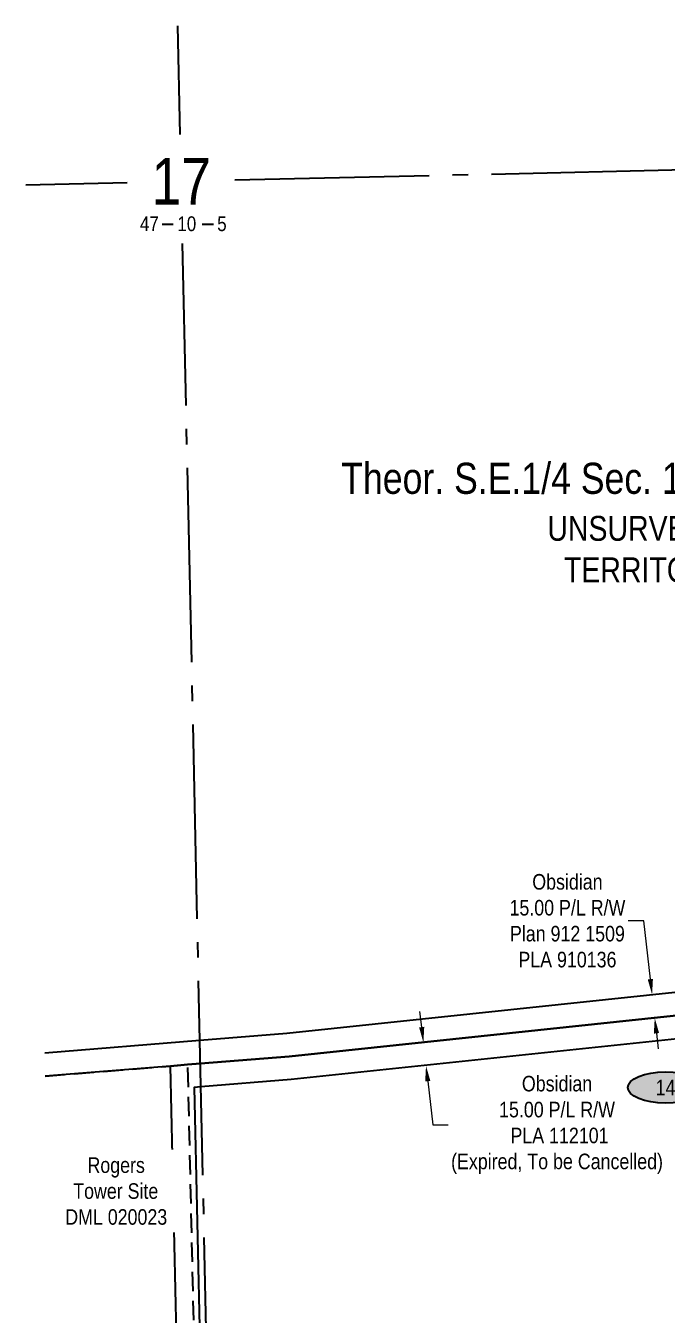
# Model space of a CAD drawing. Extents: x 604743 to 608691, y 5877740 to 5881429.
# Drawn here: x 605276 to 605688, y 5878739 to 5879568 of the extents above; entities that cross this region are included whole.
import ezdxf
from ezdxf.enums import TextEntityAlignment as Align

# ---------------------------------------------------------------- set-up
doc = ezdxf.new("R2010")
doc.units = 0
doc.header["$LTSCALE"] = 5
doc.header["$PDMODE"] = 34
doc.header["$PDSIZE"] = 0.03
doc.linetypes.add('foc-ACCESSROAD', pattern=[3.75, 2.5, -1.25])
doc.linetypes.add('foc-QUARTERLINE', pattern=[33, 25, -3, 2, -3])
doc.layers.get('Defpoints').update_dxf_attribs({"color": 9})
for name, color, linetype in [('10', 1, 'Continuous'), ('9', 3, 'Continuous'), ('C-RW', 13, 'Continuous'), ('C-SYMBOL', 7, 'Continuous'), ('F-WS', 190, 'foc-ACCESSROAD'), ('L-QSEC', 8, 'foc-QUARTERLINE'), ('L-SECLBL', 7, 'Continuous'), ('L-UNS-T', 3, 'Continuous'), ('P-ELEVATION', 7, 'Continuous'), ('P-STATION', 7, 'Continuous')]:
    doc.layers.add(name, color=color, linetype=linetype)
doc.layers.add('C-RW-T', color=13, linetype='Continuous', lineweight=9)
doc.layers.add('F-WS-T', color=190, linetype='Continuous', lineweight=9)
doc.styles.add('175L', font='ARIALN.TTF', dxfattribs={"height": 20})
doc.styles.add('80', font='ARIALN.TTF', dxfattribs={"height": 10})
doc.styles.add('80CG', font='ARIALN.TTF', dxfattribs={"height": 10})
doc.styles.add('80L', font='ARIALN.TTF', dxfattribs={"height": 10})
doc.styles.add('SIMPLEX', font='ARIALN.TTF')
doc.dimstyles.new('Compass 5 000', dxfattribs={"dimscale": 5, "dimtxt": 9, "dimasz": 2, "dimexe": 0.2, "dimexo": 0.0625, "dimgap": 0.5, "dimtad": 0, "dimtih": 1, "dimtoh": 1, "dimzin": 0, "dimdsep": 46, "dimtxsty": '80CG', "dimcen": 0.1, "dimse1": 1, "dimse2": 1, "dimclrd": 256, "dimclrt": 256, "dimaunit": 1, "dimadec": 4, "dimazin": 0, "dimtfac": 0.06, "dimtofl": 0, "dimtmove": 0, "dimatfit": 1, "dimfxl": 0.2, "dimtolj": 1, "dimtzin": 0, "dimlwd": -1, "dimarcsym": 0})

# ---------------------------------------------------------------- blocks, each defined once
blk = doc.blocks.new('L-SECLBL')
at = {"layer": '9', "color": 7}
for p, q in [((-5.08, -27.83), (-12.29, -27.83)), ((20.7, -27.83), (13.5, -27.83))]:
    blk.add_line(p, q, dxfattribs=at)
at = {"layer": '10', "color": 2, "style": 'SIMPLEX'}
blk.add_attdef('SEC', text='', height=30, dxfattribs=at).set_placement((0, 0), align=Align.MIDDLE)
at = {"layer": '10', "color": 5, "style": '80L'}
blk.add_attdef('TWP', text='', height=9.5, dxfattribs=at).set_placement((-14.43, -27.37), align=Align.MIDDLE_RIGHT)
blk.add_attdef('RGE', text='', height=9.5, dxfattribs=at).set_placement((3.62, -27.37), align=Align.MIDDLE_CENTER)
blk.add_attdef('MER', text='', height=9.5, dxfattribs=at).set_placement((23.17, -27.37), align=Align.MIDDLE_LEFT)
blk = doc.blocks.new('*D620')
at = {"layer": 'C-RW-T', "transparency": 16777216}
for p, q in [((605530.84, 5878924.03), (605529.71, 5878933.96)), ((605534.76, 5878889.25), (605537.93, 5878861.17)), ((605537.93, 5878861.17), (605547.93, 5878861.17))]:
    blk.add_line(p, q, dxfattribs=at)
for points in [[(605532.49, 5878924.21), (605529.18, 5878923.84), (605531.96, 5878914.09)], [(605536.42, 5878889.43), (605533.1, 5878889.06), (605533.64, 5878899.18)]]:
    blk.add_solid(points, dxfattribs=at)
at = {"layer": 'Defpoints', "color": 0, "transparency": 16777216}
for p in [(605562.58, 5878917.54), (605533.64, 5878899.18), (605564.26, 5878902.64)]:
    blk.add_point(p, dxfattribs=at)
at = {"layer": 'C-RW-T', "transparency": 16777216, "insert": (605617.87, 5878861.17), "char_height": 10, "attachment_point": 5, "style": '80CG'}
blk.add_mtext('\\A1;Obsidian\\P15.00 P/L R/W\\P PLA 112101\\P{\\A0;(}Expired, To be Cancelled{\\A0;)}', dxfattribs=at)
blk = doc.blocks.new('*D627')
at = {"layer": 'C-RW-T', "transparency": 16777216}
for p, q in [((605673.63, 5878992.38), (605663.63, 5878992.38)), ((605677.87, 5878954.8), (605673.63, 5878992.38)), ((605681.8, 5878920.03), (605682.92, 5878910.09))]:
    blk.add_line(p, q, dxfattribs=at)
for points in [[(605679.53, 5878954.99), (605676.22, 5878954.61), (605679, 5878944.86)], [(605683.46, 5878920.21), (605680.14, 5878919.84), (605680.68, 5878929.96)]]:
    blk.add_solid(points, dxfattribs=at)
at = {"layer": 'Defpoints', "color": 0, "transparency": 16777216}
for p in [(605679, 5878944.86), (605674.94, 5878944.41), (605676.62, 5878929.51)]:
    blk.add_point(p, dxfattribs=at)
at = {"layer": 'C-RW-T', "transparency": 16777216, "insert": (605624.55, 5878992.38), "char_height": 10, "attachment_point": 5, "style": '80CG'}
blk.add_mtext('\\A1;Obsidian\\P15.00 P/L R/W\\PPlan 912 1509\\PPLA 910136', dxfattribs=at)
blk = doc.blocks.new('*U685')
at = {"layer": 'P-ELEVATION'}
h = blk.add_hatch(color=111, dxfattribs=at)
h.dxf.hatch_style = 1
edge = h.paths.add_edge_path()
edge.add_ellipse((0, 0), major_axis=(-24.38, 0), ratio=0.410256, start_angle=0, end_angle=360)
at = {"layer": 'P-ELEVATION', "color": 7, "flags": 128}
blk.add_lwpolyline([(0, 0, 12.5, 0, 0), (-17.86, -2.54, 0, 0, 0)], format="xyseb", dxfattribs=at)
at = {"layer": 'P-ELEVATION', "color": 7}
blk.add_ellipse((0, 0), major_axis=(-24.38, 0), ratio=0.410256, dxfattribs=at)
at = {"layer": 'P-ELEVATION', "style": '80'}
blk.add_attdef('ELEVATION', text='', height=10, dxfattribs=at).set_placement((0, 0), align=Align.MIDDLE_CENTER)

msp = doc.modelspace()

# ---------------------------------------------------------------- linework, layer by layer
at = {"layer": 'C-RW'}
for points in [[(605288.46, 5878907.554), (605388.266, 5878915.59), (605444.136, 5878920.118), (605705.809, 5878947.689), (605824.664, 5879019.879), (606045.331, 5879263.906), (606056.452, 5879253.85), (606006.44, 5879198.544), (605857.527, 5879033.866), (605834.318, 5879008.2), (605710.77, 5878933.159), (605445.574, 5878905.191), (605388.594, 5878900.578), (605380.318, 5878899.907), (605369.262, 5878899.012), (605288.788, 5878892.497)], [(605373.141, 5878726.677), (605369.262, 5878899.012), (605380.318, 5878899.907), (605388.594, 5878900.578), (605445.574, 5878905.191), (605710.77, 5878933.159), (605834.318, 5879008.2), (605857.527, 5879033.866), (605870.787, 5879021.899), (605878.228, 5879015.184), (605918.954, 5878978.32), (605967.468, 5878934.646), (605954.069, 5878919.799), (605955.38, 5878918.083), (605869.783, 5878995.259), (605854.955, 5879008.667), (605843.971, 5878996.52), (605715.731, 5878918.63), (605447.006, 5878890.257), (605388.923, 5878885.536), (605384.577, 5878885.183), (605388.475, 5878712.018)]]:
    msp.add_lwpolyline(points, dxfattribs=at)
at = {"layer": 'F-WS', "flags": 128}
msp.add_lwpolyline([(605288.788, 5878892.497), (605369.262, 5878899.012), (605380.318, 5878899.907), (605384.263, 5878727.317), (605373.141, 5878726.677), (605292.448, 5878724.861)], dxfattribs=at)
at = {"layer": 'L-QSEC'}
for p, q in [((605375.553, 5879497.938), (605374.027, 5879567.878)), ((605410.726, 5879468.735), (606183.084, 5879486.423)), ((605276.277, 5879465.655), (605341.462, 5879467.148)), ((605393.762, 5878663.802), (605377.081, 5879427.955))]:
    msp.add_line(p, q, dxfattribs=at)

# ---------------------------------------------------------------- block references
at = {"layer": 'L-SECLBL', "color": 3, "xscale": 0.99957684, "yscale": 0.99957684, "zscale": 0.99957684}
msp.add_blockref('L-SECLBL', (605376.208, 5879467.944), dxfattribs=at).add_auto_attribs({'SEC': '17', 'TWP': '47', 'RGE': '10', 'MER': '5'})
at = {"layer": 'P-STATION', "xscale": 0.9991180589313364, "yscale": 0.9991180589313364, "zscale": 0.9991180589313364}
msp.add_blockref('*U685', (605687.648, 5878885.177), dxfattribs=at).add_auto_attribs({'ELEVATION': '14'})

# ---------------------------------------------------------------- texts
at = {"layer": 'C-SYMBOL', "color": 3, "style": '175L'}
msp.add_text('Theor. S.E.1/4 Sec. 17-47-10-W.5M.', height=19.99154, dxfattribs=at).set_placement((605664.951, 5879260.909), align=Align.BOTTOM_CENTER)
at = {"layer": 'L-UNS-T', "color": 3, "insert": (605675.26, 5879231.269), "char_height": 16, "attachment_point": 5, "style": '80L'}
msp.add_mtext_dynamic_manual_height_columns('UNSURVEYED TERRITORY', width=126.41375, gutter_width=47.5, heights=[0], dxfattribs=at)

# ---------------------------------------------------------------- dimensions: what is measured, and where the dimension line sits
at = {"layer": 'C-RW-T'}
for base, p1, p2, angle, text, picture, middle in [((605678.996, 5878944.864), (605676.617, 5878929.507), (605674.935, 5878944.406), 96.438507, 'Obsidian\\P15.00 P/L R/W\\PPlan 912 1509\\PPLA 910136', '*D627', (605624.548, 5878992.384)), ((605533.639, 5878899.182), (605562.581, 5878917.544), (605564.263, 5878902.638), 276.438522, 'Obsidian\\P15.00 P/L R/W\\P PLA 112101\\P{\\A0;(}Expired, To be Cancelled{\\A0;)}', '*D620', (605617.867, 5878861.171))]:
    dim = msp.add_linear_dim(base=base, p1=p1, p2=p2, angle=angle, text=text, dimstyle='Compass 5 000', dxfattribs=at)
    dim.commit()
    dim.dimension.update_dxf_attribs({"geometry": picture, "text_midpoint": middle, "dimtype": 161})

# ---------------------------------------------------------------- next in the draw order: texts
at = {"layer": 'F-WS-T', "insert": (605297.468, 5878840.272), "char_height": 9.99157, "width": 72.56268, "attachment_point": 1, "style": '80L', "bg_fill": 2}
msp.add_mtext('\\pi18.496;Rogers\\P\\pi9.3225;Tower Site\\P\\pi4.2142;DML 020023', dxfattribs=at)

doc.saveas('drawing.dxf')
